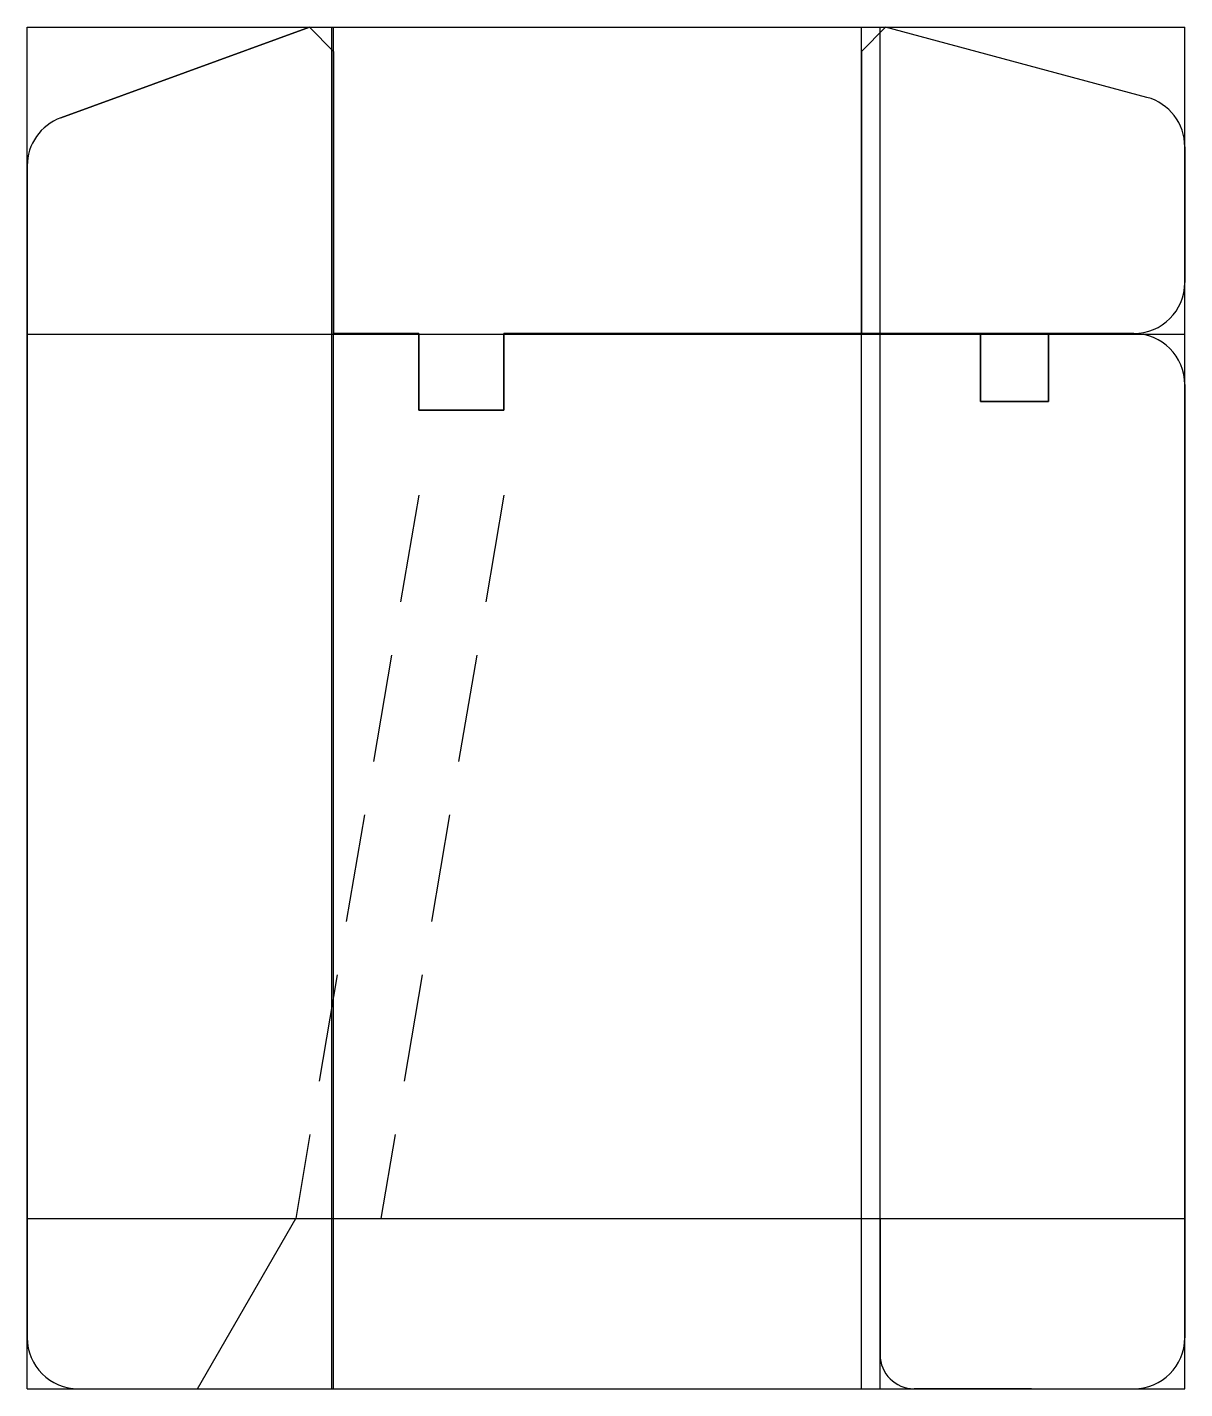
# Model space of a CAD drawing. Extents: x -7.2 to 60.8, y -12 to 68.
import ezdxf

# ---------------------------------------------------------------- set-up
doc = ezdxf.new("R2010")
doc.units = 0
doc.linetypes.add('HIDDEN', pattern=[9.525, 6.35, -3.175])
doc.layers.get('0').update_dxf_attribs({"linetype": 'CONTINUOUS'})

msp = doc.modelspace()

# ---------------------------------------------------------------- linework, layer by layer
at = {"linetype": 'CONTINUOUS'}
for p, q in [((-7.2, 68.03), (60.8, 68.03)), ((-7.2, -11.97), (-7.2, 68.03)), ((9.39, 68.03), (-5.23, 62.71)), ((-5.23, 62.71), (9.39, 68.03)), ((10.8, 66.61), (9.39, 68.03)), ((9.39, 68.03), (10.8, 66.61)), ((10.7, -11.97), (10.7, 68.03)), ((10.8, -11.97), (10.8, 68.03)), ((41.8, -11.97), (41.8, 68.03)), ((43.21, 68.03), (41.8, 66.61)), ((43.21, 68.03), (41.8, 66.61)), ((42.9, -11.97), (42.9, 68.03)), ((58.58, 63.91), (43.21, 68.03)), ((58.58, 63.91), (43.21, 68.03)), ((60.8, -11.97), (60.8, 68.03)), ((10.8, 50.03), (10.8, 66.61)), ((10.8, 66.61), (10.8, 50.03)), ((41.8, 66.61), (41.8, 50.03)), ((41.8, 66.61), (41.8, 50.03)), ((60.8, 53.03), (60.8, 61.01)), ((60.8, 61.01), (60.8, 53.03)), ((-7.2, 59.89), (-7.2, -8.97)), ((-7.2, -8.97), (-7.2, 59.89)), ((-7.2, 50), (60.8, 50)), ((15.8, 50.03), (10.8, 50.03)), ((10.8, 50.03), (15.8, 50.03)), ((15.8, 45.53), (15.8, 50.03)), ((15.8, 50.03), (15.8, 45.53)), ((48.8, 50.03), (20.8, 50.03)), ((20.8, 50.03), (20.8, 45.53)), ((20.8, 45.53), (20.8, 50.03)), ((20.8, 50.03), (48.8, 50.03)), ((41.8, 50.03), (57.8, 50.03)), ((41.8, 50.03), (57.8, 50.03)), ((57.8, 50.03), (41.8, 50.03)), ((48.8, 46.03), (48.8, 50.03)), ((48.8, 50.03), (48.8, 46.03)), ((57.8, 50.03), (52.8, 50.03)), ((52.8, 50.03), (52.8, 46.03)), ((52.8, 46.03), (52.8, 50.03)), ((60.8, -8.97), (60.8, 47.03)), ((60.8, 47.03), (60.8, -8.97)), ((52.8, 46.03), (48.8, 46.03)), ((48.8, 46.03), (52.8, 46.03)), ((20.8, 45.53), (15.8, 45.53)), ((15.8, 45.53), (20.8, 45.53)), ((-7.2, -1.97), (60.8, -1.97)), ((2.8, -11.97), (8.57, -1.97)), ((2.8, -11.97), (8.57, -1.97)), ((8.57, -1.97), (42.9, -1.97)), ((8.57, -1.97), (42.9, -1.97)), ((42.9, -1.97), (42.9, -9.97)), ((42.9, -1.97), (42.9, -9.97)), ((-7.2, -11.97), (60.8, -11.97)), ((-4.2, -11.97), (2.8, -11.97)), ((-4.2, -11.97), (2.8, -11.97)), ((44.9, -11.97), (51.8, -11.97)), ((51.8, -11.97), (44.9, -11.97)), ((51.8, -11.97), (57.8, -11.97)), ((51.8, -11.97), (57.8, -11.97))]:
    msp.add_line(p, q, dxfattribs=at)
at = {"linetype": 'HIDDEN'}
for p, q in [((15.8, 40.53), (8.57, -1.97)), ((20.8, 40.53), (13.57, -1.97))]:
    msp.add_line(p, q, dxfattribs=at)
at = {"linetype": 'CONTINUOUS'}
for centre, radius, start, end in [((57.8, 61.013), 3, 359.93939, 74.92997), ((57.8, 61.013), 3, 359.93939, 74.92997), ((-4.2, 59.892), 3, 110.08007, 180.04505), ((-4.2, 59.892), 3, 110.08007, 180.04505), ((57.8, 53.03), 3, 270, 0), ((57.8, 53.03), 3, 270, 0), ((57.8, 47.03), 3, 0, 90), ((57.8, 47.03), 3, 0, 90), ((-4.2, -8.97), 3, 180, 270), ((-4.2, -8.97), 3, 180, 270), ((57.8, -8.97), 3, 270, 0), ((57.8, -8.97), 3, 270, 0), ((44.9, -9.97), 2, 180, 270), ((44.9, -9.97), 2, 180, 270)]:
    msp.add_arc(centre, radius, start, end, dxfattribs=at)

doc.saveas('drawing.dxf')
